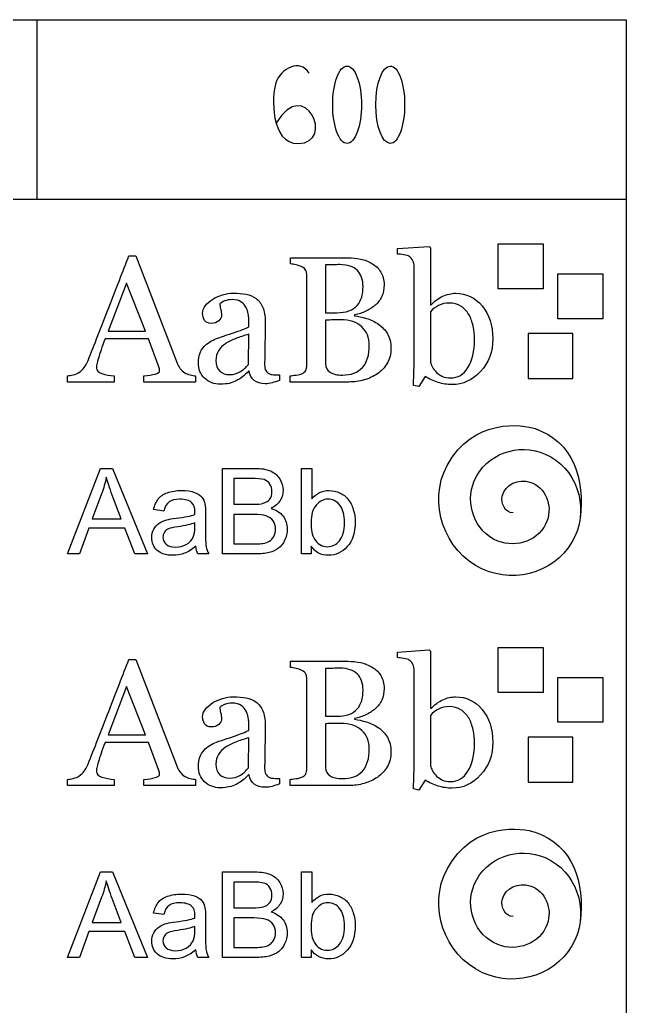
# Model space of a CAD drawing. Header units: inches. Extents: x 0 to 4, y 0 to 2.5.
# Drawn here: x 3.154 to 4, y 1.125 to 2.5 of the extents above; entities that cross this region are included whole.
import ezdxf

# ---------------------------------------------------------------- set-up
doc = ezdxf.new("R2010")
doc.units = ezdxf.units.IN
doc.layers.get('0').update_dxf_attribs({"linetype": 'CONTINUOUS'})

msp = doc.modelspace()

# ---------------------------------------------------------------- linework, layer by layer
at = {"color": 7}
for p, q in [((0, 2.5), (4, 2.5)), ((3.177951, 2.5), (3.177951, 2.25)), ((4, 2.5), (4, 0)), ((3.630662, 2.381546), (3.630662, 2.381546)), ((3.690848, 2.381546), (3.690848, 2.381546)), ((0.25, 2.25), (4, 2.25)), ((3.821387, 2.125), (3.821387, 2.1875)), ((3.821387, 2.1875), (3.883887, 2.1875)), ((3.883887, 2.1875), (3.883887, 2.125)), ((3.680898, 2.18122), (3.725087, 2.184028)), ((3.680898, 2.173408), (3.680898, 2.18122)), ((3.725087, 2.184028), (3.726796, 2.182197)), ((3.726796, 2.182197), (3.726796, 2.102851)), ((3.306142, 2.170722), (3.315908, 2.170722)), ((3.315908, 2.170722), (3.373647, 2.021308)), ((3.53185, 2.159614), (3.53185, 2.168281)), ((3.53185, 2.168281), (3.611806, 2.168281)), ((3.580556, 2.158149), (3.580556, 2.091621)), ((3.704091, 2.036567), (3.704091, 2.155707)), ((3.904721, 2.083333), (3.904721, 2.145833)), ((3.904721, 2.145833), (3.967221, 2.145833)), ((3.967221, 2.145833), (3.967221, 2.083333)), ((3.30309, 2.133002), (3.277334, 2.065864)), ((3.329335, 2.065864), (3.30309, 2.133002)), ((3.554555, 2.018622), (3.554555, 2.143134)), ((3.883887, 2.125), (3.821387, 2.125)), ((3.580556, 2.091621), (3.596059, 2.091621)), ((3.624746, 2.101874), (3.624746, 2.101874)), ((3.726796, 2.102851), (3.727651, 2.102607)), ((3.726796, 2.092719), (3.726796, 2.022651)), ((3.473379, 2.071967), (3.473379, 2.084052)), ((3.580556, 2.081245), (3.580556, 2.02021)), ((3.621083, 2.088569), (3.621083, 2.08747)), ((3.967221, 2.083333), (3.904721, 2.083333)), ((3.277334, 2.065864), (3.329335, 2.065864)), ((3.654164, 2.075751), (3.654165, 2.075751)), ((3.33373, 2.054999), (3.273061, 2.054999)), ((3.348134, 2.016181), (3.33373, 2.054999)), ((3.47289, 2.019599), (3.473623, 2.061713)), ((3.78832, 2.054511), (3.78832, 2.054511)), ((3.813832, 2.055366), (3.813833, 2.055366)), ((3.925554, 2.0625), (3.863054, 2.0625)), ((3.863054, 2.0625), (3.863054, 2)), ((3.925554, 2), (3.925554, 2.0625)), ((3.641591, 2.046577), (3.641591, 2.046577)), ((3.473867, 2.010077), (3.473134, 2.010077)), ((3.220693, 1.995062), (3.220693, 2.00373)), ((3.285879, 1.995062), (3.220693, 1.995062)), ((3.285879, 2.003729), (3.285879, 1.995062)), ((3.327016, 1.995063), (3.327016, 2.00373)), ((3.39916, 1.995063), (3.327016, 1.995063)), ((3.39916, 2.00373), (3.39916, 1.995063)), ((3.516226, 2.005072), (3.516225, 1.99726)), ((3.530996, 1.995063), (3.530996, 2.00373)), ((3.613027, 1.995063), (3.530996, 1.995063)), ((3.719594, 2.002631), (3.710561, 1.988593)), ((3.863054, 2), (3.925554, 2)), ((3.710561, 1.988593), (3.702993, 1.990302)), ((3.220693, 1.755425), (3.26651, 1.874729)), ((3.26651, 1.874729), (3.283519, 1.874729)), ((3.283519, 1.874729), (3.332347, 1.755425)), ((3.437001, 1.755425), (3.437001, 1.874729)), ((3.437001, 1.874729), (3.48176, 1.874729)), ((3.546865, 1.755425), (3.546865, 1.874729)), ((3.546865, 1.874729), (3.561513, 1.874729)), ((3.561513, 1.874729), (3.561513, 1.832167)), ((3.476633, 1.86065), (3.452789, 1.86065)), ((3.452789, 1.86065), (3.452789, 1.824599)), ((3.268219, 1.83941), (3.255117, 1.804416)), ((3.295563, 1.804416), (3.283112, 1.837457)), ((3.354972, 1.815239), (3.340647, 1.817193)), ((3.452789, 1.824599), (3.478587, 1.824599)), ((3.255117, 1.804416), (3.295563, 1.804416)), ((3.413076, 1.811171), (3.413076, 1.791639)), ((3.480377, 1.81052), (3.452789, 1.81052)), ((3.452789, 1.81052), (3.452789, 1.769504)), ((3.25056, 1.791558), (3.237457, 1.755425)), ((3.300446, 1.791558), (3.25056, 1.791558)), ((3.314362, 1.755425), (3.300446, 1.791558)), ((3.398264, 1.79343), (3.398264, 1.798801)), ((3.560294, 1.799289), (3.560294, 1.799289)), ((3.399485, 1.766086), (3.399485, 1.766086)), ((3.452789, 1.769504), (3.482493, 1.769504)), ((3.560455, 1.766249), (3.560455, 1.755425)), ((3.237457, 1.755425), (3.220693, 1.755425)), ((3.332347, 1.755425), (3.314362, 1.755425)), ((3.417714, 1.755425), (3.402415, 1.755425)), ((3.482493, 1.755425), (3.437001, 1.755425)), ((3.560455, 1.755425), (3.546865, 1.755425)), ((3.821387, 1.5625), (3.821387, 1.625)), ((3.821387, 1.625), (3.883887, 1.625)), ((3.883887, 1.625), (3.883887, 1.5625)), ((3.680898, 1.61872), (3.725087, 1.621528)), ((3.680898, 1.610908), (3.680898, 1.61872)), ((3.725087, 1.621528), (3.726796, 1.619697)), ((3.726796, 1.619697), (3.726796, 1.540351)), ((3.306142, 1.608222), (3.315908, 1.608222)), ((3.315908, 1.608222), (3.373647, 1.458808)), ((3.53185, 1.597114), (3.53185, 1.605781)), ((3.53185, 1.605781), (3.611806, 1.605781)), ((3.580556, 1.595649), (3.580556, 1.529121)), ((3.704091, 1.474067), (3.704091, 1.593207)), ((3.904721, 1.520833), (3.904721, 1.583333)), ((3.904721, 1.583333), (3.967221, 1.583333)), ((3.967221, 1.583333), (3.967221, 1.520833)), ((3.30309, 1.570502), (3.277334, 1.503364)), ((3.329335, 1.503364), (3.30309, 1.570502)), ((3.554555, 1.456123), (3.554555, 1.580634)), ((3.883887, 1.5625), (3.821387, 1.5625)), ((3.726796, 1.540351), (3.727651, 1.540107)), ((3.580556, 1.529121), (3.596059, 1.529121)), ((3.624746, 1.539374), (3.624746, 1.539374)), ((3.726796, 1.530219), (3.726796, 1.460151)), ((3.473379, 1.509467), (3.473379, 1.521552)), ((3.580556, 1.518745), (3.580556, 1.457709)), ((3.621083, 1.526069), (3.621083, 1.52497)), ((3.654164, 1.513251), (3.654165, 1.513251)), ((3.967221, 1.520833), (3.904721, 1.520833)), ((3.277334, 1.503364), (3.329335, 1.503364)), ((3.47289, 1.457099), (3.473623, 1.499213)), ((3.925554, 1.5), (3.863054, 1.5)), ((3.863054, 1.5), (3.863054, 1.4375)), ((3.925554, 1.4375), (3.925554, 1.5)), ((3.33373, 1.492499), (3.273061, 1.492499)), ((3.348134, 1.453681), (3.33373, 1.492499)), ((3.78832, 1.492011), (3.78832, 1.492011)), ((3.813832, 1.492866), (3.813833, 1.492866)), ((3.641591, 1.484077), (3.641591, 1.484077)), ((3.473867, 1.447577), (3.473134, 1.447577)), ((3.220693, 1.432563), (3.220693, 1.44123)), ((3.285879, 1.432563), (3.220693, 1.432563)), ((3.285879, 1.44123), (3.285879, 1.432563)), ((3.327016, 1.432563), (3.327016, 1.44123)), ((3.39916, 1.432563), (3.327016, 1.432563)), ((3.39916, 1.44123), (3.39916, 1.432563)), ((3.516226, 1.442572), (3.516225, 1.43476)), ((3.530996, 1.432563), (3.530996, 1.44123)), ((3.613027, 1.432563), (3.530996, 1.432563)), ((3.719594, 1.440131), (3.710561, 1.426093)), ((3.863054, 1.4375), (3.925554, 1.4375)), ((3.710561, 1.426093), (3.702993, 1.427802)), ((3.220693, 1.192925), (3.26651, 1.312229)), ((3.26651, 1.312229), (3.283519, 1.312229)), ((3.283519, 1.312229), (3.332347, 1.192925)), ((3.437001, 1.192925), (3.437001, 1.312229)), ((3.437001, 1.312229), (3.48176, 1.312229)), ((3.546865, 1.192925), (3.546865, 1.312229)), ((3.546865, 1.312229), (3.561513, 1.312229)), ((3.561513, 1.312229), (3.561513, 1.269667)), ((3.476633, 1.29815), (3.452789, 1.29815)), ((3.452789, 1.29815), (3.452789, 1.262099)), ((3.268219, 1.27691), (3.255117, 1.241916)), ((3.295563, 1.241916), (3.283112, 1.274957)), ((3.354972, 1.252739), (3.340647, 1.254693)), ((3.452789, 1.262099), (3.478587, 1.262099)), ((3.255117, 1.241916), (3.295563, 1.241916)), ((3.413076, 1.248671), (3.413076, 1.229139)), ((3.480377, 1.24802), (3.452789, 1.24802)), ((3.452789, 1.24802), (3.452789, 1.207004)), ((3.25056, 1.229058), (3.237457, 1.192925)), ((3.300446, 1.229058), (3.25056, 1.229058)), ((3.314362, 1.192925), (3.300446, 1.229058)), ((3.398264, 1.23093), (3.398264, 1.236301)), ((3.560294, 1.236789), (3.560294, 1.236789)), ((3.399485, 1.203586), (3.399485, 1.203586)), ((3.452789, 1.207004), (3.482493, 1.207004)), ((3.560455, 1.203749), (3.560455, 1.192925)), ((3.237457, 1.192925), (3.220693, 1.192925)), ((3.332347, 1.192925), (3.314362, 1.192925)), ((3.417714, 1.192925), (3.402415, 1.192925)), ((3.482493, 1.192925), (3.437001, 1.192925)), ((3.560455, 1.192925), (3.546865, 1.192925))]:
    msp.add_line(p, q, dxfattribs=at)
for points in [[(3.557547, 2.425703), (3.545068, 2.446007), (3.517829, 2.43226), (3.511213, 2.411884)], [(3.596379, 2.419693), (3.600145, 2.429811), (3.605253, 2.435494), (3.610579, 2.435494)], [(3.610579, 2.435494), (3.615906, 2.435494), (3.621013, 2.429811), (3.62478, 2.419693)], [(3.650683, 2.381546), (3.650683, 2.411341), (3.659674, 2.435494), (3.670765, 2.435494)], [(3.670765, 2.435494), (3.676092, 2.435494), (3.681199, 2.429811), (3.684966, 2.419693)], [(3.542417, 2.32741), (3.594863, 2.328086), (3.551958, 2.423335), (3.511558, 2.355951)], [(3.511213, 2.411884), (3.505466, 2.394188), (3.503162, 2.326904), (3.542417, 2.32741)], [(3.590497, 2.381546), (3.590497, 2.395854), (3.592613, 2.409576), (3.596379, 2.419693)], [(3.62478, 2.419693), (3.628546, 2.409576), (3.630662, 2.395854), (3.630662, 2.381546)], [(3.684966, 2.419693), (3.688732, 2.409576), (3.690848, 2.395854), (3.690848, 2.381546)], [(3.596379, 2.343399), (3.592613, 2.353517), (3.590497, 2.367238), (3.590497, 2.381546)], [(3.630662, 2.381546), (3.630662, 2.367238), (3.628546, 2.353517), (3.62478, 2.343399)], [(3.670765, 2.327598), (3.659674, 2.327598), (3.650683, 2.351752), (3.650683, 2.381546)], [(3.690848, 2.381546), (3.690848, 2.367238), (3.688732, 2.353517), (3.684966, 2.343399)], [(3.610579, 2.327598), (3.605253, 2.327598), (3.600145, 2.333282), (3.596379, 2.343399)], [(3.62478, 2.343399), (3.621013, 2.333282), (3.615906, 2.327598), (3.610579, 2.327598)], [(3.684966, 2.343399), (3.681199, 2.333282), (3.676092, 2.327598), (3.670765, 2.327598)], [(3.689565, 2.172309), (3.685984, 2.172879), (3.683095, 2.173245), (3.680898, 2.173408)], [(3.278066, 2.098334), (3.288564, 2.125434), (3.297923, 2.149563), (3.306142, 2.170722)], [(3.539419, 2.158393), (3.536407, 2.159044), (3.533885, 2.159451), (3.53185, 2.159614)], [(3.611806, 2.168281), (3.617991, 2.168281), (3.623891, 2.16767), (3.629506, 2.16645)], [(3.629506, 2.16645), (3.635203, 2.165229), (3.640615, 2.163072), (3.645742, 2.15998)], [(3.645742, 2.15998), (3.650543, 2.157132), (3.65449, 2.153266), (3.657583, 2.148383)], [(3.697377, 2.16999), (3.695831, 2.171048), (3.693227, 2.171821), (3.689565, 2.172309)], [(3.702138, 2.164008), (3.700917, 2.166775), (3.69933, 2.168769), (3.697377, 2.16999)], [(3.704091, 2.155707), (3.704091, 2.158474), (3.70344, 2.161241), (3.702138, 2.164008)], [(3.547597, 2.155585), (3.545156, 2.156806), (3.54243, 2.157742), (3.539419, 2.158393)], [(3.55309, 2.150458), (3.552195, 2.152574), (3.550364, 2.154283), (3.547597, 2.155585)], [(3.554555, 2.143134), (3.554555, 2.145901), (3.554067, 2.148343), (3.55309, 2.150458)], [(3.590444, 2.158393), (3.586538, 2.158312), (3.583242, 2.15823), (3.580556, 2.158149)], [(3.600332, 2.158637), (3.597727, 2.158637), (3.594432, 2.158556), (3.590444, 2.158393)], [(3.62499, 2.150458), (3.619781, 2.155911), (3.611562, 2.158637), (3.600332, 2.158637)], [(3.632802, 2.12812), (3.632802, 2.137641), (3.630198, 2.145087), (3.62499, 2.150458)], [(3.657583, 2.148383), (3.660675, 2.1435), (3.662221, 2.13756), (3.662221, 2.130561)], [(3.436636, 2.1164), (3.441844, 2.118028), (3.44693, 2.118842), (3.451895, 2.118842)], [(3.451895, 2.118842), (3.458731, 2.118842), (3.464671, 2.118354), (3.469717, 2.117377)], [(3.630971, 2.113349), (3.632192, 2.117499), (3.632802, 2.122423), (3.632802, 2.12812)], [(3.662221, 2.130561), (3.662221, 2.124457), (3.661123, 2.119005), (3.658925, 2.114204)], [(3.74413, 2.114692), (3.750152, 2.117377), (3.756052, 2.11872), (3.76183, 2.11872)], [(3.76183, 2.11872), (3.776641, 2.11872), (3.789011, 2.112861), (3.79894, 2.101142)], [(3.412954, 2.101508), (3.41564, 2.104926), (3.419098, 2.107978), (3.42333, 2.110663)], [(3.42333, 2.110663), (3.426992, 2.112942), (3.431427, 2.114854), (3.436636, 2.1164)], [(3.43981, 2.107978), (3.436636, 2.106757), (3.434398, 2.105455), (3.433096, 2.104071)], [(3.433096, 2.104071), (3.433096, 2.102444), (3.433462, 2.100043), (3.434194, 2.096869)], [(3.450308, 2.109931), (3.446564, 2.109931), (3.443065, 2.10928), (3.43981, 2.107978)], [(3.462881, 2.106513), (3.459951, 2.108791), (3.45576, 2.109931), (3.450308, 2.109931)], [(3.469839, 2.0987), (3.468211, 2.101711), (3.465892, 2.104316), (3.462881, 2.106513)], [(3.469717, 2.117377), (3.474844, 2.116482), (3.479482, 2.114488), (3.483633, 2.111396)], [(3.483633, 2.111396), (3.487783, 2.108384), (3.490916, 2.104275), (3.493032, 2.099066)], [(3.624746, 2.101874), (3.627757, 2.105374), (3.629832, 2.109199), (3.630971, 2.113349)], [(3.658925, 2.114204), (3.656728, 2.109484), (3.653635, 2.105414), (3.649648, 2.101997)], [(3.727651, 2.102607), (3.732696, 2.107978), (3.738189, 2.112006), (3.74413, 2.114692)], [(3.753286, 2.105171), (3.747589, 2.105171), (3.742584, 2.104031), (3.738271, 2.101752)], [(3.769399, 2.100776), (3.764923, 2.103706), (3.759552, 2.105171), (3.753286, 2.105171)], [(3.249257, 2.025092), (3.257965, 2.046821), (3.267568, 2.071235), (3.278066, 2.098334)], [(3.409048, 2.090766), (3.409048, 2.094509), (3.41035, 2.09809), (3.412954, 2.101508)], [(3.411855, 2.081), (3.409984, 2.08393), (3.409048, 2.087185), (3.409048, 2.090766)], [(3.434194, 2.096869), (3.435008, 2.093695), (3.435415, 2.090766), (3.435415, 2.08808)], [(3.472646, 2.090155), (3.47224, 2.093166), (3.471304, 2.096015), (3.469839, 2.0987)], [(3.473379, 2.084052), (3.473379, 2.08511), (3.473135, 2.087144), (3.472646, 2.090155)], [(3.493032, 2.099066), (3.49523, 2.093939), (3.496328, 2.087307), (3.496328, 2.079169)], [(3.596059, 2.091621), (3.602732, 2.091621), (3.608429, 2.092475), (3.613149, 2.094184)], [(3.613149, 2.094184), (3.61795, 2.095893), (3.621816, 2.098456), (3.624746, 2.101874)], [(3.636708, 2.093696), (3.631907, 2.091498), (3.626699, 2.089789), (3.621083, 2.088569)], [(3.649648, 2.101997), (3.645904, 2.098741), (3.641591, 2.095974), (3.636708, 2.093696)], [(3.738271, 2.101752), (3.734039, 2.099555), (3.730214, 2.096544), (3.726796, 2.092719)], [(3.780263, 2.089301), (3.777496, 2.094021), (3.773875, 2.097846), (3.769399, 2.100776)], [(3.79894, 2.101142), (3.808868, 2.089423), (3.813832, 2.074165), (3.813832, 2.055366)], [(3.420889, 2.076728), (3.41682, 2.076728), (3.413808, 2.078152), (3.411855, 2.081)], [(3.431509, 2.080268), (3.428986, 2.077908), (3.425446, 2.076728), (3.420889, 2.076728)], [(3.435415, 2.08808), (3.435415, 2.085232), (3.434113, 2.082628), (3.431509, 2.080268)], [(3.496328, 2.079169), (3.496328, 2.067532), (3.496206, 2.057196), (3.495962, 2.048163)], [(3.588613, 2.081489), (3.585032, 2.081407), (3.582347, 2.081326), (3.580556, 2.081245)], [(3.601796, 2.081733), (3.596588, 2.081733), (3.592194, 2.081652), (3.588613, 2.081489)], [(3.631215, 2.071845), (3.624379, 2.078437), (3.614573, 2.081733), (3.601796, 2.081733)], [(3.621083, 2.08747), (3.626048, 2.0869), (3.631581, 2.085639), (3.637685, 2.083686)], [(3.637685, 2.083686), (3.64387, 2.081814), (3.649363, 2.079169), (3.654164, 2.075751)], [(3.786367, 2.072944), (3.785065, 2.07921), (3.78303, 2.084663), (3.780263, 2.089301)], [(3.428457, 2.055487), (3.432119, 2.056871), (3.439524, 2.059434), (3.450674, 2.063178)], [(3.450674, 2.063178), (3.461904, 2.066921), (3.469472, 2.069851), (3.473379, 2.071967)], [(3.641591, 2.046577), (3.641591, 2.056831), (3.638133, 2.065253), (3.631215, 2.071845)], [(3.654165, 2.075751), (3.65921, 2.072333), (3.663401, 2.067858), (3.666738, 2.062324)], [(3.78832, 2.054511), (3.78832, 2.060533), (3.787669, 2.066678), (3.786367, 2.072944)], [(3.273061, 2.054999), (3.270782, 2.049303), (3.268911, 2.044338), (3.267446, 2.040107)], [(3.411001, 2.044379), (3.413035, 2.04682), (3.415721, 2.048977), (3.419057, 2.050849)], [(3.419057, 2.050849), (3.422394, 2.052802), (3.425527, 2.054348), (3.428457, 2.055487)], [(3.455434, 2.055732), (3.450226, 2.053779), (3.445384, 2.051337), (3.440908, 2.048408)], [(3.473623, 2.061713), (3.466705, 2.059679), (3.460642, 2.057685), (3.455434, 2.055732)], [(3.666738, 2.062324), (3.670074, 2.05679), (3.671743, 2.050076), (3.671743, 2.042182)], [(3.779164, 2.015082), (3.785268, 2.024685), (3.78832, 2.037828), (3.78832, 2.054511)], [(3.813833, 2.055366), (3.813833, 2.037299), (3.808136, 2.022122), (3.796743, 2.009833)], [(3.267446, 2.040107), (3.266063, 2.035875), (3.264801, 2.031969), (3.263662, 2.028388)], [(3.405141, 2.034491), (3.406443, 2.038153), (3.408397, 2.041449), (3.411001, 2.044379)], [(3.431264, 2.03852), (3.428904, 2.034776), (3.427724, 2.030301), (3.427724, 2.025092)], [(3.440908, 2.048408), (3.436839, 2.045641), (3.433624, 2.042345), (3.431264, 2.03852)], [(3.495962, 2.048163), (3.495718, 2.039211), (3.495596, 2.029405), (3.495596, 2.018744)], [(3.631948, 2.015327), (3.638377, 2.022407), (3.641591, 2.032823), (3.641591, 2.046577)], [(3.671743, 2.042182), (3.671743, 2.034125), (3.669993, 2.027127), (3.666494, 2.021186)], [(3.703847, 2.012031), (3.70401, 2.020495), (3.704091, 2.028673), (3.704091, 2.036567)], [(3.244008, 2.015082), (3.245799, 2.017524), (3.247548, 2.02086), (3.249257, 2.025092)], [(3.263662, 2.028388), (3.262604, 2.024888), (3.261871, 2.02204), (3.261464, 2.019843)], [(3.403188, 2.02204), (3.403188, 2.026679), (3.403839, 2.030829), (3.405141, 2.034491)], [(3.411855, 2.000312), (3.406077, 2.005846), (3.403188, 2.013088), (3.403188, 2.02204)], [(3.427724, 2.025092), (3.427724, 2.018338), (3.429474, 2.013373), (3.432973, 2.0102)], [(3.726796, 2.022651), (3.727285, 2.020698), (3.72822, 2.018419), (3.729604, 2.015815)], [(3.228627, 2.005073), (3.231801, 2.005887), (3.234405, 2.006945), (3.23644, 2.008246)], [(3.23644, 2.008246), (3.239695, 2.010444), (3.242218, 2.012722), (3.244008, 2.015082)], [(3.261464, 2.019843), (3.261058, 2.017646), (3.260854, 2.015855), (3.260854, 2.014472)], [(3.260854, 2.014472), (3.260854, 2.011217), (3.263418, 2.008694), (3.268545, 2.006903)], [(3.342763, 2.006171), (3.346995, 2.007392), (3.349111, 2.008898), (3.349111, 2.010688)], [(3.348867, 2.013373), (3.348704, 2.014431), (3.34846, 2.015367), (3.348134, 2.016181)], [(3.349111, 2.010688), (3.349111, 2.01142), (3.34903, 2.012316), (3.348867, 2.013373)], [(3.373647, 2.021308), (3.374868, 2.018134), (3.376251, 2.015571), (3.377797, 2.013618)], [(3.377797, 2.013618), (3.379344, 2.011665), (3.3815, 2.009752), (3.384267, 2.00788)], [(3.384267, 2.00788), (3.386139, 2.006741), (3.38858, 2.005764), (3.391591, 2.004951)], [(3.432973, 2.0102), (3.436554, 2.007026), (3.44107, 2.005439), (3.446523, 2.005439)], [(3.446523, 2.005439), (3.452301, 2.005439), (3.457387, 2.006822), (3.461782, 2.009589)], [(3.473134, 2.010077), (3.467845, 2.004218), (3.462148, 1.999742), (3.456045, 1.99665)], [(3.461782, 2.009589), (3.466176, 2.012438), (3.469879, 2.015774), (3.47289, 2.019599)], [(3.481069, 1.997016), (3.477325, 2.000027), (3.474925, 2.004381), (3.473867, 2.010077)], [(3.495596, 2.018744), (3.495596, 2.01557), (3.496125, 2.013048), (3.497183, 2.011176)], [(3.497183, 2.011176), (3.498322, 2.009304), (3.500031, 2.007717), (3.50231, 2.006415)], [(3.547597, 2.006659), (3.55012, 2.007799), (3.55191, 2.009304), (3.552968, 2.011176)], [(3.552968, 2.011176), (3.554026, 2.013129), (3.554555, 2.015611), (3.554555, 2.018622)], [(3.580556, 2.02021), (3.580556, 2.015083), (3.582631, 2.011217), (3.586782, 2.008613)], [(3.586782, 2.008613), (3.590932, 2.006009), (3.59671, 2.004707), (3.604116, 2.004707)], [(3.604116, 2.004707), (3.616241, 2.004707), (3.625519, 2.008247), (3.631948, 2.015327)], [(3.666494, 2.021186), (3.662994, 2.015245), (3.658437, 2.010362), (3.652822, 2.006538)], [(3.702993, 1.990302), (3.7034, 1.996325), (3.703684, 2.003567), (3.703847, 2.012031)], [(3.729604, 2.015815), (3.731069, 2.013211), (3.733022, 2.010729), (3.735463, 2.008369)], [(3.735463, 2.008369), (3.737905, 2.00609), (3.740672, 2.004218), (3.743764, 2.002753)], [(3.755117, 2.000678), (3.765045, 2.000678), (3.773061, 2.00548), (3.779164, 2.015082)], [(3.796743, 2.009833), (3.785349, 1.997545), (3.772125, 1.991401), (3.75707, 1.991401)], [(3.220693, 2.00373), (3.222809, 2.003893), (3.225454, 2.00434), (3.228627, 2.005073)], [(3.268545, 2.006903), (3.273672, 2.005113), (3.27945, 2.004055), (3.285879, 2.003729)], [(3.327016, 2.00373), (3.333364, 2.004137), (3.338613, 2.004951), (3.342763, 2.006171)], [(3.391591, 2.004951), (3.394602, 2.004218), (3.397125, 2.003811), (3.39916, 2.00373)], [(3.434194, 1.992011), (3.425161, 1.992011), (3.417715, 1.994778), (3.411855, 2.000312)], [(3.456045, 1.99665), (3.450022, 1.993557), (3.442739, 1.992011), (3.434194, 1.992011)], [(3.496328, 1.992621), (3.48998, 1.992621), (3.484894, 1.994086), (3.481069, 1.997016)], [(3.506093, 1.993964), (3.503245, 1.993069), (3.49999, 1.992621), (3.496328, 1.992621)], [(3.50231, 2.006415), (3.503531, 2.005682), (3.505443, 2.005276), (3.508047, 2.005194)], [(3.516225, 1.99726), (3.5124, 1.995877), (3.509023, 1.994778), (3.506093, 1.993964)], [(3.508047, 2.005194), (3.510733, 2.005113), (3.513459, 2.005072), (3.516226, 2.005072)], [(3.530996, 2.00373), (3.532949, 2.003893), (3.535797, 2.004218), (3.539541, 2.004706)], [(3.539541, 2.004706), (3.543284, 2.005276), (3.54597, 2.005927), (3.547597, 2.006659)], [(3.634267, 1.997993), (3.627431, 1.99604), (3.620351, 1.995063), (3.613027, 1.995063)], [(3.652822, 2.006538), (3.647369, 2.002794), (3.641184, 1.999946), (3.634267, 1.997993)], [(3.737539, 1.994453), (3.731191, 1.996487), (3.725209, 1.999213), (3.719594, 2.002631)], [(3.75707, 1.991401), (3.750478, 1.991401), (3.743968, 1.992418), (3.737539, 1.994453)], [(3.743764, 2.002753), (3.746856, 2.00137), (3.750641, 2.000678), (3.755117, 2.000678)], [(3.75, 1.87852), (3.786271, 1.946314), (3.856504, 1.93564), (3.872929, 1.930054)], [(3.872929, 1.930054), (3.925549, 1.91216), (3.942854, 1.859531), (3.935623, 1.80478)], [(3.787984, 1.857231), (3.803911, 1.895312), (3.849942, 1.910722), (3.886928, 1.894635)], [(3.886928, 1.894635), (3.930316, 1.875763), (3.94774, 1.822921), (3.928787, 1.780591)], [(3.48176, 1.874729), (3.490875, 1.874729), (3.498172, 1.873508), (3.503652, 1.871066)], [(3.503652, 1.871066), (3.509186, 1.868679), (3.513499, 1.864963), (3.516591, 1.859917)], [(3.799643, 1.734276), (3.745628, 1.759007), (3.722412, 1.826956), (3.75, 1.87852)], [(3.274648, 1.862196), (3.273129, 1.854546), (3.270986, 1.846951), (3.268219, 1.83941)], [(3.283112, 1.837457), (3.279314, 1.847493), (3.276493, 1.85574), (3.274648, 1.862196)], [(3.494781, 1.858941), (3.491255, 1.86008), (3.485205, 1.86065), (3.476633, 1.86065)], [(3.502919, 1.852756), (3.50102, 1.855794), (3.498308, 1.857856), (3.494781, 1.858941)], [(3.516591, 1.859917), (3.519738, 1.854926), (3.521311, 1.849691), (3.521311, 1.844211)], [(3.820932, 1.773388), (3.788153, 1.786353), (3.774752, 1.825595), (3.787984, 1.857231)], [(3.827096, 1.835943), (3.830829, 1.852891), (3.850136, 1.860354), (3.865639, 1.855523)], [(3.360016, 1.840712), (3.365658, 1.842773), (3.372196, 1.843804), (3.379629, 1.843804)], [(3.379629, 1.843804), (3.387007, 1.843804), (3.393002, 1.842936), (3.397614, 1.8412)], [(3.505768, 1.842339), (3.505768, 1.8463), (3.504818, 1.849772), (3.502919, 1.852756)], [(3.521311, 1.844211), (3.521311, 1.839111), (3.519928, 1.83431), (3.517161, 1.829807)], [(3.561513, 1.832167), (3.567698, 1.839925), (3.575592, 1.843804), (3.585195, 1.843804)], [(3.585195, 1.843804), (3.590511, 1.843804), (3.59553, 1.842719), (3.60025, 1.840549)], [(3.865639, 1.855523), (3.887845, 1.848603), (3.89726, 1.822786), (3.889675, 1.80188)], [(3.340647, 1.817193), (3.34195, 1.823324), (3.344093, 1.828261), (3.347076, 1.832004)], [(3.347076, 1.832004), (3.35006, 1.835802), (3.354374, 1.838704), (3.360016, 1.840712)], [(3.377514, 1.831678), (3.370624, 1.831678), (3.365524, 1.830458), (3.362215, 1.828016)], [(3.394197, 1.826714), (3.390453, 1.830024), (3.384893, 1.831678), (3.377514, 1.831678)], [(3.397614, 1.8412), (3.402225, 1.839464), (3.405616, 1.837267), (3.407786, 1.834608)], [(3.407786, 1.834608), (3.409956, 1.832004), (3.411475, 1.828695), (3.412343, 1.82468)], [(3.493642, 1.825982), (3.497657, 1.827175), (3.500668, 1.829156), (3.502675, 1.831923)], [(3.502675, 1.831923), (3.504737, 1.83469), (3.505768, 1.838162), (3.505768, 1.842339)], [(3.517161, 1.829807), (3.514394, 1.825304), (3.510216, 1.821669), (3.504628, 1.818902)], [(3.583894, 1.83176), (3.577492, 1.83176), (3.571958, 1.828966), (3.567292, 1.823378)], [(3.600088, 1.823703), (3.59564, 1.829074), (3.590241, 1.83176), (3.583894, 1.83176)], [(3.60025, 1.840549), (3.605024, 1.838433), (3.60893, 1.835422), (3.611969, 1.831516)], [(3.611969, 1.831516), (3.615061, 1.827664), (3.617475, 1.822998), (3.619211, 1.817519)], [(3.842221, 1.8125), (3.830544, 1.812626), (3.824891, 1.825931), (3.827096, 1.835943)], [(3.362215, 1.828016), (3.358959, 1.825629), (3.356545, 1.82137), (3.354972, 1.815239)], [(3.398347, 1.8141), (3.398347, 1.820068), (3.396964, 1.824273), (3.394197, 1.826714)], [(3.412343, 1.82468), (3.412831, 1.822184), (3.413076, 1.817681), (3.413076, 1.811171)], [(3.478587, 1.824599), (3.485585, 1.824599), (3.490604, 1.82506), (3.493642, 1.825982)], [(3.504628, 1.818902), (3.511844, 1.816786), (3.517378, 1.813178), (3.52123, 1.808078)], [(3.567292, 1.823378), (3.562626, 1.817844), (3.560294, 1.809814), (3.560294, 1.799289)], [(3.606843, 1.79872), (3.606843, 1.810004), (3.604592, 1.818332), (3.600088, 1.823703)], [(3.619211, 1.817519), (3.620948, 1.812039), (3.621816, 1.80618), (3.621816, 1.79994)], [(3.348541, 1.798231), (3.351688, 1.800347), (3.355215, 1.801947), (3.359121, 1.803033)], [(3.359121, 1.803033), (3.361996, 1.803792), (3.366337, 1.804525), (3.372142, 1.80523)], [(3.372142, 1.80523), (3.383969, 1.80664), (3.392677, 1.808322), (3.398265, 1.810275)], [(3.398265, 1.810275), (3.39832, 1.812283), (3.398347, 1.813558), (3.398347, 1.8141)], [(3.497792, 1.808485), (3.493777, 1.809842), (3.487972, 1.81052), (3.480377, 1.81052)], [(3.507313, 1.801568), (3.505035, 1.804877), (3.501861, 1.807183), (3.497792, 1.808485)], [(3.510732, 1.790012), (3.510732, 1.794461), (3.509592, 1.798313), (3.507313, 1.801568)], [(3.52123, 1.808078), (3.525136, 1.802978), (3.527089, 1.796956), (3.527089, 1.790012)], [(3.889675, 1.80188), (3.879703, 1.774395), (3.847211, 1.762994), (3.820932, 1.773388)], [(3.338125, 1.778212), (3.338125, 1.782443), (3.339074, 1.786295), (3.340973, 1.789768)], [(3.340973, 1.789768), (3.342926, 1.793294), (3.345449, 1.796115), (3.348541, 1.798231)], [(3.361562, 1.790338), (3.359066, 1.789253), (3.35714, 1.787652), (3.355784, 1.785536)], [(3.374339, 1.793267), (3.368316, 1.792399), (3.364058, 1.791423), (3.361562, 1.790338)], [(3.398264, 1.798801), (3.392948, 1.796631), (3.384972, 1.794786), (3.374339, 1.793267)], [(3.395904, 1.778782), (3.397477, 1.782091), (3.398264, 1.786974), (3.398264, 1.79343)], [(3.413076, 1.791639), (3.413076, 1.778022), (3.413374, 1.769396), (3.413971, 1.765761)], [(3.508372, 1.779921), (3.509945, 1.78285), (3.510732, 1.786214), (3.510732, 1.790012)], [(3.527089, 1.790012), (3.527089, 1.784424), (3.525896, 1.779215), (3.523508, 1.774387)], [(3.560294, 1.799289), (3.560294, 1.788927), (3.561704, 1.78144), (3.564525, 1.776828)], [(3.599844, 1.773817), (3.60451, 1.779405), (3.606843, 1.787706), (3.606843, 1.79872)], [(3.621816, 1.79994), (3.621816, 1.785129), (3.618154, 1.773682), (3.610829, 1.765598)], [(3.345774, 1.760389), (3.340675, 1.765055), (3.338125, 1.770996), (3.338125, 1.778212)], [(3.355784, 1.785536), (3.354428, 1.783475), (3.353749, 1.781169), (3.353749, 1.778619)], [(3.353749, 1.778619), (3.353749, 1.774713), (3.355214, 1.771457), (3.358144, 1.768853)], [(3.38622, 1.768609), (3.390615, 1.771105), (3.393843, 1.774496), (3.395904, 1.778782)], [(3.50235, 1.773329), (3.504791, 1.774848), (3.506798, 1.777045), (3.508372, 1.779921)], [(3.523508, 1.774387), (3.521176, 1.769613), (3.518273, 1.765923), (3.514801, 1.763319)], [(3.564525, 1.776828), (3.569137, 1.769287), (3.575376, 1.765517), (3.583243, 1.765517)], [(3.583243, 1.765517), (3.589645, 1.765517), (3.595179, 1.768283), (3.599844, 1.773817)], [(3.928787, 1.780591), (3.906982, 1.731891), (3.847312, 1.71245), (3.799643, 1.734276)], [(3.367666, 1.753472), (3.358171, 1.753472), (3.350874, 1.755778), (3.345774, 1.760389)], [(3.358144, 1.768853), (3.361128, 1.766249), (3.365468, 1.764947), (3.371165, 1.764947)], [(3.371165, 1.764947), (3.376807, 1.764947), (3.381825, 1.766168), (3.38622, 1.768609)], [(3.399485, 1.766086), (3.39406, 1.761475), (3.388824, 1.758219), (3.383779, 1.756321)], [(3.402415, 1.755425), (3.400896, 1.758464), (3.399919, 1.762017), (3.399485, 1.766086)], [(3.413971, 1.765761), (3.414622, 1.76218), (3.41587, 1.758735), (3.417714, 1.755425)], [(3.482493, 1.769504), (3.487593, 1.769504), (3.491173, 1.769694), (3.493235, 1.770074)], [(3.493235, 1.770074), (3.49687, 1.770725), (3.499908, 1.77181), (3.50235, 1.773329)], [(3.514801, 1.763319), (3.511329, 1.760715), (3.506961, 1.758735), (3.501699, 1.757378)], [(3.584462, 1.753472), (3.574263, 1.753472), (3.56626, 1.757731), (3.560455, 1.766249)], [(3.610829, 1.765598), (3.603505, 1.757514), (3.594716, 1.753472), (3.584462, 1.753472)], [(3.383779, 1.756321), (3.378788, 1.754422), (3.373416, 1.753472), (3.367666, 1.753472)], [(3.501699, 1.757378), (3.49649, 1.756076), (3.490088, 1.755425), (3.482493, 1.755425)], [(3.689565, 1.609809), (3.685984, 1.610378), (3.683095, 1.610745), (3.680898, 1.610908)], [(3.697377, 1.60749), (3.695831, 1.608548), (3.693227, 1.609321), (3.689565, 1.609809)], [(3.278066, 1.535835), (3.288564, 1.562934), (3.297923, 1.587064), (3.306142, 1.608222)], [(3.539419, 1.595893), (3.536407, 1.596544), (3.533885, 1.596951), (3.53185, 1.597114)], [(3.547597, 1.593086), (3.545156, 1.594306), (3.54243, 1.595242), (3.539419, 1.595893)], [(3.590444, 1.595893), (3.586538, 1.595812), (3.583242, 1.59573), (3.580556, 1.595649)], [(3.600332, 1.596137), (3.597727, 1.596137), (3.594432, 1.596056), (3.590444, 1.595893)], [(3.62499, 1.587958), (3.619781, 1.593411), (3.611562, 1.596137), (3.600332, 1.596137)], [(3.611806, 1.605781), (3.617991, 1.605781), (3.623891, 1.60517), (3.629506, 1.60395)], [(3.629506, 1.60395), (3.635203, 1.602729), (3.640615, 1.600572), (3.645742, 1.59748)], [(3.645742, 1.59748), (3.650543, 1.594632), (3.65449, 1.590766), (3.657583, 1.585883)], [(3.702138, 1.601508), (3.700917, 1.604275), (3.69933, 1.606269), (3.697377, 1.60749)], [(3.704091, 1.593207), (3.704091, 1.595974), (3.70344, 1.598741), (3.702138, 1.601508)], [(3.55309, 1.587959), (3.552195, 1.590075), (3.550364, 1.591784), (3.547597, 1.593086)], [(3.554555, 1.580634), (3.554555, 1.583401), (3.554067, 1.585843), (3.55309, 1.587959)], [(3.632802, 1.56562), (3.632802, 1.575141), (3.630198, 1.582587), (3.62499, 1.587958)], [(3.657583, 1.585883), (3.660675, 1.581), (3.662221, 1.57506), (3.662221, 1.568061)], [(3.662221, 1.568061), (3.662221, 1.561957), (3.661123, 1.556505), (3.658925, 1.551704)], [(3.42333, 1.548163), (3.426992, 1.550442), (3.431427, 1.552354), (3.436636, 1.5539)], [(3.436636, 1.5539), (3.441844, 1.555528), (3.44693, 1.556342), (3.451895, 1.556342)], [(3.451895, 1.556342), (3.458731, 1.556342), (3.464671, 1.555853), (3.469717, 1.554877)], [(3.469717, 1.554877), (3.474844, 1.553982), (3.479482, 1.551988), (3.483633, 1.548895)], [(3.630971, 1.550849), (3.632192, 1.554999), (3.632802, 1.559923), (3.632802, 1.56562)], [(3.74413, 1.552192), (3.750152, 1.554877), (3.756052, 1.55622), (3.76183, 1.55622)], [(3.76183, 1.55622), (3.776641, 1.55622), (3.789011, 1.550361), (3.79894, 1.538642)], [(3.412954, 1.539008), (3.41564, 1.542426), (3.419098, 1.545478), (3.42333, 1.548163)], [(3.43981, 1.545478), (3.436636, 1.544257), (3.434398, 1.542955), (3.433096, 1.541571)], [(3.433096, 1.541571), (3.433096, 1.539944), (3.433462, 1.537543), (3.434194, 1.534369)], [(3.450308, 1.547431), (3.446564, 1.547431), (3.443065, 1.54678), (3.43981, 1.545478)], [(3.462881, 1.544013), (3.459951, 1.546292), (3.45576, 1.547431), (3.450308, 1.547431)], [(3.469839, 1.5362), (3.468211, 1.539211), (3.465892, 1.541816), (3.462881, 1.544013)], [(3.483633, 1.548895), (3.487783, 1.545884), (3.490916, 1.541775), (3.493032, 1.536566)], [(3.624746, 1.539374), (3.627757, 1.542874), (3.629832, 1.546699), (3.630971, 1.550849)], [(3.658925, 1.551704), (3.656728, 1.546983), (3.653635, 1.542914), (3.649648, 1.539496)], [(3.727651, 1.540107), (3.732696, 1.545478), (3.738189, 1.549506), (3.74413, 1.552192)], [(3.753286, 1.542671), (3.747589, 1.542671), (3.742584, 1.541531), (3.738271, 1.539252)], [(3.769399, 1.538276), (3.764923, 1.541206), (3.759552, 1.542671), (3.753286, 1.542671)], [(3.249257, 1.462593), (3.257965, 1.484321), (3.267568, 1.508735), (3.278066, 1.535835)], [(3.409048, 1.528266), (3.409048, 1.532009), (3.41035, 1.53559), (3.412954, 1.539008)], [(3.411855, 1.5185), (3.409984, 1.52143), (3.409048, 1.524685), (3.409048, 1.528266)], [(3.434194, 1.534369), (3.435008, 1.531195), (3.435415, 1.528266), (3.435415, 1.52558)], [(3.472646, 1.527655), (3.47224, 1.530666), (3.471304, 1.533515), (3.469839, 1.5362)], [(3.473379, 1.521552), (3.473379, 1.52261), (3.473135, 1.524644), (3.472646, 1.527655)], [(3.493032, 1.536566), (3.49523, 1.531439), (3.496328, 1.524807), (3.496328, 1.516669)], [(3.596059, 1.529121), (3.602732, 1.529121), (3.608429, 1.529975), (3.613149, 1.531684)], [(3.613149, 1.531684), (3.61795, 1.533393), (3.621816, 1.535956), (3.624746, 1.539374)], [(3.636708, 1.531196), (3.631907, 1.528998), (3.626699, 1.527289), (3.621083, 1.526069)], [(3.649648, 1.539496), (3.645904, 1.536241), (3.641591, 1.533474), (3.636708, 1.531196)], [(3.738271, 1.539252), (3.734039, 1.537055), (3.730214, 1.534044), (3.726796, 1.530219)], [(3.780263, 1.526801), (3.777496, 1.531521), (3.773875, 1.535346), (3.769399, 1.538276)], [(3.786367, 1.510444), (3.785065, 1.51671), (3.78303, 1.522163), (3.780263, 1.526801)], [(3.79894, 1.538642), (3.808868, 1.526923), (3.813832, 1.511664), (3.813832, 1.492866)], [(3.420889, 1.514228), (3.41682, 1.514228), (3.413808, 1.515652), (3.411855, 1.5185)], [(3.431509, 1.517768), (3.428986, 1.515408), (3.425446, 1.514228), (3.420889, 1.514228)], [(3.435415, 1.52558), (3.435415, 1.522732), (3.434113, 1.520128), (3.431509, 1.517768)], [(3.496328, 1.516669), (3.496328, 1.505031), (3.496206, 1.494696), (3.495962, 1.485663)], [(3.588613, 1.518989), (3.585032, 1.518907), (3.582347, 1.518826), (3.580556, 1.518745)], [(3.601796, 1.519233), (3.596588, 1.519233), (3.592194, 1.519151), (3.588613, 1.518989)], [(3.631215, 1.509345), (3.624379, 1.515937), (3.614573, 1.519233), (3.601796, 1.519233)], [(3.621083, 1.52497), (3.626048, 1.5244), (3.631581, 1.523139), (3.637685, 1.521186)], [(3.637685, 1.521186), (3.64387, 1.519314), (3.649363, 1.516669), (3.654164, 1.513251)], [(3.654165, 1.513251), (3.65921, 1.509833), (3.663401, 1.505358), (3.666738, 1.499824)], [(3.428457, 1.492987), (3.432119, 1.494371), (3.439524, 1.496934), (3.450674, 1.500678)], [(3.450674, 1.500678), (3.461904, 1.504421), (3.469472, 1.507351), (3.473379, 1.509467)], [(3.473623, 1.499213), (3.466705, 1.497179), (3.460642, 1.495185), (3.455434, 1.493232)], [(3.641591, 1.484077), (3.641591, 1.49433), (3.638133, 1.502753), (3.631215, 1.509345)], [(3.666738, 1.499824), (3.670074, 1.49429), (3.671743, 1.487576), (3.671743, 1.479682)], [(3.78832, 1.492011), (3.78832, 1.498033), (3.787669, 1.504178), (3.786367, 1.510444)], [(3.273061, 1.492499), (3.270782, 1.486802), (3.268911, 1.481838), (3.267446, 1.477607)], [(3.411001, 1.481879), (3.413035, 1.48432), (3.415721, 1.486477), (3.419057, 1.488349)], [(3.419057, 1.488349), (3.422394, 1.490302), (3.425527, 1.491848), (3.428457, 1.492987)], [(3.440908, 1.485908), (3.436839, 1.483141), (3.433624, 1.479845), (3.431264, 1.47602)], [(3.455434, 1.493232), (3.450226, 1.491279), (3.445384, 1.488837), (3.440908, 1.485908)], [(3.495962, 1.485663), (3.495718, 1.476711), (3.495596, 1.466905), (3.495596, 1.456244)], [(3.779164, 1.452582), (3.785268, 1.462185), (3.78832, 1.475328), (3.78832, 1.492011)], [(3.813833, 1.492866), (3.813833, 1.474799), (3.808136, 1.459622), (3.796743, 1.447333)], [(3.267446, 1.477607), (3.266063, 1.473375), (3.264801, 1.469468), (3.263662, 1.465888)], [(3.403188, 1.45954), (3.403188, 1.464179), (3.403839, 1.468329), (3.405141, 1.471991)], [(3.405141, 1.471991), (3.406443, 1.475653), (3.408397, 1.478949), (3.411001, 1.481879)], [(3.431264, 1.47602), (3.428904, 1.472276), (3.427724, 1.467801), (3.427724, 1.462592)], [(3.631948, 1.452827), (3.638377, 1.459907), (3.641591, 1.470323), (3.641591, 1.484077)], [(3.671743, 1.479682), (3.671743, 1.471625), (3.669993, 1.464627), (3.666494, 1.458686)], [(3.703847, 1.449531), (3.70401, 1.457994), (3.704091, 1.466173), (3.704091, 1.474067)], [(3.244008, 1.452583), (3.245799, 1.455024), (3.247548, 1.458361), (3.249257, 1.462593)], [(3.263662, 1.465888), (3.262604, 1.462388), (3.261871, 1.45954), (3.261464, 1.457343)], [(3.373647, 1.458808), (3.374868, 1.455635), (3.376251, 1.453071), (3.377797, 1.451118)], [(3.411855, 1.437812), (3.406077, 1.443345), (3.403188, 1.450588), (3.403188, 1.45954)], [(3.427724, 1.462592), (3.427724, 1.455838), (3.429474, 1.450873), (3.432973, 1.4477)], [(3.580556, 1.457709), (3.580556, 1.452583), (3.582631, 1.448717), (3.586782, 1.446113)], [(3.666494, 1.458686), (3.662994, 1.452745), (3.658437, 1.447862), (3.652822, 1.444038)], [(3.726796, 1.460151), (3.727285, 1.458198), (3.72822, 1.455919), (3.729604, 1.453315)], [(3.228627, 1.442573), (3.231801, 1.443387), (3.234405, 1.444445), (3.23644, 1.445747)], [(3.23644, 1.445747), (3.239695, 1.447944), (3.242218, 1.450223), (3.244008, 1.452583)], [(3.261464, 1.457343), (3.261058, 1.455145), (3.260854, 1.453355), (3.260854, 1.451972)], [(3.260854, 1.451972), (3.260854, 1.448717), (3.263418, 1.446194), (3.268545, 1.444403)], [(3.268545, 1.444403), (3.273672, 1.442613), (3.27945, 1.441555), (3.285879, 1.44123)], [(3.342763, 1.443671), (3.346995, 1.444892), (3.349111, 1.446398), (3.349111, 1.448188)], [(3.348867, 1.450873), (3.348704, 1.451931), (3.34846, 1.452867), (3.348134, 1.453681)], [(3.349111, 1.448188), (3.349111, 1.44892), (3.34903, 1.449816), (3.348867, 1.450873)], [(3.377797, 1.451118), (3.379344, 1.449165), (3.3815, 1.447252), (3.384267, 1.445381)], [(3.384267, 1.445381), (3.386139, 1.444241), (3.38858, 1.443265), (3.391591, 1.442451)], [(3.432973, 1.4477), (3.436554, 1.444526), (3.44107, 1.442939), (3.446523, 1.442939)], [(3.446523, 1.442939), (3.452301, 1.442939), (3.457387, 1.444322), (3.461782, 1.447089)], [(3.473134, 1.447577), (3.467845, 1.441718), (3.462148, 1.437242), (3.456045, 1.43415)], [(3.461782, 1.447089), (3.466176, 1.449938), (3.469879, 1.453274), (3.47289, 1.457099)], [(3.481069, 1.434516), (3.477325, 1.437527), (3.474925, 1.441881), (3.473867, 1.447577)], [(3.495596, 1.456244), (3.495596, 1.45307), (3.496125, 1.450547), (3.497183, 1.448676)], [(3.497183, 1.448676), (3.498322, 1.446804), (3.500031, 1.445217), (3.50231, 1.443915)], [(3.50231, 1.443915), (3.503531, 1.443182), (3.505443, 1.442775), (3.508047, 1.442694)], [(3.539541, 1.442207), (3.543284, 1.442776), (3.54597, 1.443427), (3.547597, 1.44416)], [(3.547597, 1.44416), (3.55012, 1.445299), (3.55191, 1.446805), (3.552968, 1.448676)], [(3.552968, 1.448676), (3.554026, 1.450629), (3.554555, 1.453112), (3.554555, 1.456123)], [(3.586782, 1.446113), (3.590932, 1.443509), (3.59671, 1.442206), (3.604116, 1.442206)], [(3.604116, 1.442206), (3.616241, 1.442206), (3.625519, 1.445747), (3.631948, 1.452827)], [(3.652822, 1.444038), (3.647369, 1.440294), (3.641184, 1.437446), (3.634267, 1.435493)], [(3.702993, 1.427802), (3.7034, 1.433824), (3.703684, 1.441067), (3.703847, 1.449531)], [(3.729604, 1.453315), (3.731069, 1.450711), (3.733022, 1.448229), (3.735463, 1.445869)], [(3.735463, 1.445869), (3.737905, 1.44359), (3.740672, 1.441718), (3.743764, 1.440253)], [(3.755117, 1.438178), (3.765045, 1.438178), (3.773061, 1.44298), (3.779164, 1.452582)], [(3.796743, 1.447333), (3.785349, 1.435045), (3.772125, 1.428901), (3.75707, 1.428901)], [(3.220693, 1.44123), (3.222809, 1.441393), (3.225454, 1.44184), (3.228627, 1.442573)], [(3.327016, 1.44123), (3.333364, 1.441637), (3.338613, 1.442451), (3.342763, 1.443671)], [(3.391591, 1.442451), (3.394602, 1.441719), (3.397125, 1.441312), (3.39916, 1.44123)], [(3.434194, 1.429511), (3.425161, 1.429511), (3.417715, 1.432278), (3.411855, 1.437812)], [(3.456045, 1.43415), (3.450022, 1.431057), (3.442739, 1.429511), (3.434194, 1.429511)], [(3.496328, 1.430121), (3.48998, 1.430121), (3.484894, 1.431586), (3.481069, 1.434516)], [(3.506093, 1.431464), (3.503245, 1.430569), (3.49999, 1.430121), (3.496328, 1.430121)], [(3.516225, 1.43476), (3.5124, 1.433377), (3.509023, 1.432278), (3.506093, 1.431464)], [(3.508047, 1.442694), (3.510733, 1.442613), (3.513459, 1.442572), (3.516226, 1.442572)], [(3.530996, 1.44123), (3.532949, 1.441393), (3.535797, 1.441718), (3.539541, 1.442207)], [(3.634267, 1.435493), (3.627431, 1.43354), (3.620351, 1.432563), (3.613027, 1.432563)], [(3.737539, 1.431952), (3.731191, 1.433987), (3.725209, 1.436713), (3.719594, 1.440131)], [(3.75707, 1.428901), (3.750478, 1.428901), (3.743968, 1.429918), (3.737539, 1.431952)], [(3.743764, 1.440253), (3.746856, 1.43887), (3.750641, 1.438178), (3.755117, 1.438178)], [(3.75, 1.31602), (3.786271, 1.383814), (3.856504, 1.37314), (3.872929, 1.367554)], [(3.872929, 1.367554), (3.925549, 1.34966), (3.942854, 1.297031), (3.935623, 1.24228)], [(3.787984, 1.294731), (3.803911, 1.332812), (3.849942, 1.348222), (3.886928, 1.332135)], [(3.886928, 1.332135), (3.930316, 1.313263), (3.94774, 1.260421), (3.928787, 1.218091)], [(3.48176, 1.312229), (3.490875, 1.312229), (3.498172, 1.311008), (3.503652, 1.308566)], [(3.503652, 1.308566), (3.509186, 1.306179), (3.513499, 1.302463), (3.516591, 1.297417)], [(3.799643, 1.171776), (3.745628, 1.196507), (3.722412, 1.264456), (3.75, 1.31602)], [(3.274648, 1.299696), (3.273129, 1.292046), (3.270986, 1.284451), (3.268219, 1.27691)], [(3.283112, 1.274957), (3.279314, 1.284993), (3.276493, 1.29324), (3.274648, 1.299696)], [(3.494781, 1.296441), (3.491255, 1.29758), (3.485205, 1.29815), (3.476633, 1.29815)], [(3.502919, 1.290256), (3.50102, 1.293294), (3.498308, 1.295356), (3.494781, 1.296441)], [(3.516591, 1.297417), (3.519738, 1.292426), (3.521311, 1.287191), (3.521311, 1.281711)], [(3.820932, 1.210888), (3.788153, 1.223853), (3.774752, 1.263095), (3.787984, 1.294731)], [(3.827096, 1.273443), (3.830829, 1.290391), (3.850136, 1.297854), (3.865639, 1.293023)], [(3.865639, 1.293023), (3.887845, 1.286103), (3.89726, 1.260286), (3.889675, 1.23938)], [(3.360016, 1.278212), (3.365658, 1.280273), (3.372196, 1.281304), (3.379629, 1.281304)], [(3.379629, 1.281304), (3.387007, 1.281304), (3.393002, 1.280436), (3.397614, 1.2787)], [(3.502675, 1.269423), (3.504737, 1.27219), (3.505768, 1.275662), (3.505768, 1.279839)], [(3.505768, 1.279839), (3.505768, 1.2838), (3.504818, 1.287272), (3.502919, 1.290256)], [(3.521311, 1.281711), (3.521311, 1.276611), (3.519928, 1.27181), (3.517161, 1.267307)], [(3.561513, 1.269667), (3.567698, 1.277425), (3.575592, 1.281304), (3.585195, 1.281304)], [(3.585195, 1.281304), (3.590511, 1.281304), (3.59553, 1.280219), (3.60025, 1.278049)], [(3.340647, 1.254693), (3.34195, 1.260824), (3.344093, 1.265761), (3.347076, 1.269504)], [(3.347076, 1.269504), (3.35006, 1.273302), (3.354374, 1.276204), (3.360016, 1.278212)], [(3.362215, 1.265516), (3.358959, 1.263129), (3.356545, 1.25887), (3.354972, 1.252739)], [(3.377514, 1.269178), (3.370624, 1.269178), (3.365524, 1.267958), (3.362215, 1.265516)], [(3.394197, 1.264214), (3.390453, 1.267524), (3.384893, 1.269178), (3.377514, 1.269178)], [(3.397614, 1.2787), (3.402225, 1.276964), (3.405616, 1.274766), (3.407786, 1.272108)], [(3.407786, 1.272108), (3.409956, 1.269504), (3.411475, 1.266195), (3.412343, 1.26218)], [(3.493642, 1.263482), (3.497657, 1.264676), (3.500668, 1.266656), (3.502675, 1.269423)], [(3.517161, 1.267307), (3.514394, 1.262804), (3.510216, 1.259169), (3.504628, 1.256402)], [(3.583894, 1.26926), (3.577492, 1.26926), (3.571958, 1.266466), (3.567292, 1.260878)], [(3.600088, 1.261203), (3.59564, 1.266574), (3.590241, 1.26926), (3.583894, 1.26926)], [(3.60025, 1.278049), (3.605024, 1.275933), (3.60893, 1.272922), (3.611969, 1.269016)], [(3.611969, 1.269016), (3.615061, 1.265164), (3.617475, 1.260498), (3.619211, 1.255019)], [(3.842221, 1.25), (3.830544, 1.250126), (3.824891, 1.263431), (3.827096, 1.273443)], [(3.398347, 1.2516), (3.398347, 1.257568), (3.396964, 1.261773), (3.394197, 1.264214)], [(3.398265, 1.247775), (3.39832, 1.249783), (3.398347, 1.251058), (3.398347, 1.2516)], [(3.412343, 1.26218), (3.412831, 1.259684), (3.413076, 1.255181), (3.413076, 1.248671)], [(3.478587, 1.262099), (3.485585, 1.262099), (3.490604, 1.26256), (3.493642, 1.263482)], [(3.504628, 1.256402), (3.511844, 1.254286), (3.517378, 1.250678), (3.52123, 1.245578)], [(3.567292, 1.260878), (3.562626, 1.255344), (3.560294, 1.247314), (3.560294, 1.236789)], [(3.606843, 1.23622), (3.606843, 1.247504), (3.604592, 1.255832), (3.600088, 1.261203)], [(3.619211, 1.255019), (3.620948, 1.249539), (3.621816, 1.24368), (3.621816, 1.23744)], [(3.348541, 1.235731), (3.351688, 1.237847), (3.355215, 1.239447), (3.359121, 1.240533)], [(3.359121, 1.240533), (3.361996, 1.241292), (3.366337, 1.242025), (3.372142, 1.24273)], [(3.372142, 1.24273), (3.383969, 1.24414), (3.392677, 1.245822), (3.398265, 1.247775)], [(3.497792, 1.245985), (3.493777, 1.247342), (3.487972, 1.24802), (3.480377, 1.24802)], [(3.507313, 1.239068), (3.505035, 1.242377), (3.501861, 1.244683), (3.497792, 1.245985)], [(3.510732, 1.227512), (3.510732, 1.231961), (3.509592, 1.235813), (3.507313, 1.239068)], [(3.52123, 1.245578), (3.525136, 1.240478), (3.527089, 1.234456), (3.527089, 1.227512)], [(3.889675, 1.23938), (3.879703, 1.211895), (3.847211, 1.200494), (3.820932, 1.210888)], [(3.338125, 1.215712), (3.338125, 1.219943), (3.339074, 1.223795), (3.340973, 1.227268)], [(3.340973, 1.227268), (3.342926, 1.230794), (3.345449, 1.233615), (3.348541, 1.235731)], [(3.361562, 1.227838), (3.359066, 1.226753), (3.35714, 1.225152), (3.355784, 1.223036)], [(3.374339, 1.230767), (3.368316, 1.229899), (3.364058, 1.228923), (3.361562, 1.227838)], [(3.398264, 1.236301), (3.392948, 1.234131), (3.384972, 1.232286), (3.374339, 1.230767)], [(3.395904, 1.216282), (3.397477, 1.219591), (3.398264, 1.224474), (3.398264, 1.23093)], [(3.413076, 1.229139), (3.413076, 1.215522), (3.413374, 1.206896), (3.413971, 1.203261)], [(3.508372, 1.217421), (3.509945, 1.22035), (3.510732, 1.223714), (3.510732, 1.227512)], [(3.527089, 1.227512), (3.527089, 1.221924), (3.525896, 1.216715), (3.523508, 1.211887)], [(3.560294, 1.236789), (3.560294, 1.226427), (3.561704, 1.21894), (3.564525, 1.214328)], [(3.599844, 1.211317), (3.60451, 1.216905), (3.606843, 1.225206), (3.606843, 1.23622)], [(3.621816, 1.23744), (3.621816, 1.222629), (3.618154, 1.211182), (3.610829, 1.203098)], [(3.345774, 1.197889), (3.340675, 1.202555), (3.338125, 1.208496), (3.338125, 1.215712)], [(3.355784, 1.223036), (3.354428, 1.220975), (3.353749, 1.218669), (3.353749, 1.216119)], [(3.353749, 1.216119), (3.353749, 1.212213), (3.355214, 1.208957), (3.358144, 1.206353)], [(3.38622, 1.206109), (3.390615, 1.208605), (3.393843, 1.211996), (3.395904, 1.216282)], [(3.493235, 1.207574), (3.49687, 1.208225), (3.499908, 1.20931), (3.50235, 1.210829)], [(3.50235, 1.210829), (3.504791, 1.212348), (3.506798, 1.214545), (3.508372, 1.217421)], [(3.523508, 1.211887), (3.521176, 1.207113), (3.518273, 1.203423), (3.514801, 1.200819)], [(3.564525, 1.214328), (3.569137, 1.206787), (3.575376, 1.203016), (3.583243, 1.203016)], [(3.583243, 1.203016), (3.589645, 1.203016), (3.595179, 1.205783), (3.599844, 1.211317)], [(3.928787, 1.218091), (3.906982, 1.169391), (3.847312, 1.14995), (3.799643, 1.171776)], [(3.367666, 1.190972), (3.358171, 1.190972), (3.350874, 1.193278), (3.345774, 1.197889)], [(3.358144, 1.206353), (3.361128, 1.203749), (3.365468, 1.202447), (3.371165, 1.202447)], [(3.371165, 1.202447), (3.376807, 1.202447), (3.381825, 1.203668), (3.38622, 1.206109)], [(3.399485, 1.203586), (3.39406, 1.198975), (3.388824, 1.195719), (3.383779, 1.193821)], [(3.402415, 1.192925), (3.400896, 1.195963), (3.399919, 1.199517), (3.399485, 1.203586)], [(3.413971, 1.203261), (3.414622, 1.19968), (3.41587, 1.196235), (3.417714, 1.192925)], [(3.482493, 1.207004), (3.487593, 1.207004), (3.491173, 1.207194), (3.493235, 1.207574)], [(3.514801, 1.200819), (3.511329, 1.198215), (3.506961, 1.196235), (3.501699, 1.194878)], [(3.584462, 1.190972), (3.574263, 1.190972), (3.56626, 1.195231), (3.560455, 1.203749)], [(3.610829, 1.203098), (3.603505, 1.195014), (3.594716, 1.190972), (3.584462, 1.190972)], [(3.383779, 1.193821), (3.378788, 1.191922), (3.373416, 1.190972), (3.367666, 1.190972)], [(3.501699, 1.194878), (3.49649, 1.193576), (3.490088, 1.192925), (3.482493, 1.192925)]]:
    msp.add_open_spline(points, degree=3, dxfattribs=at)

doc.saveas('drawing.dxf')
